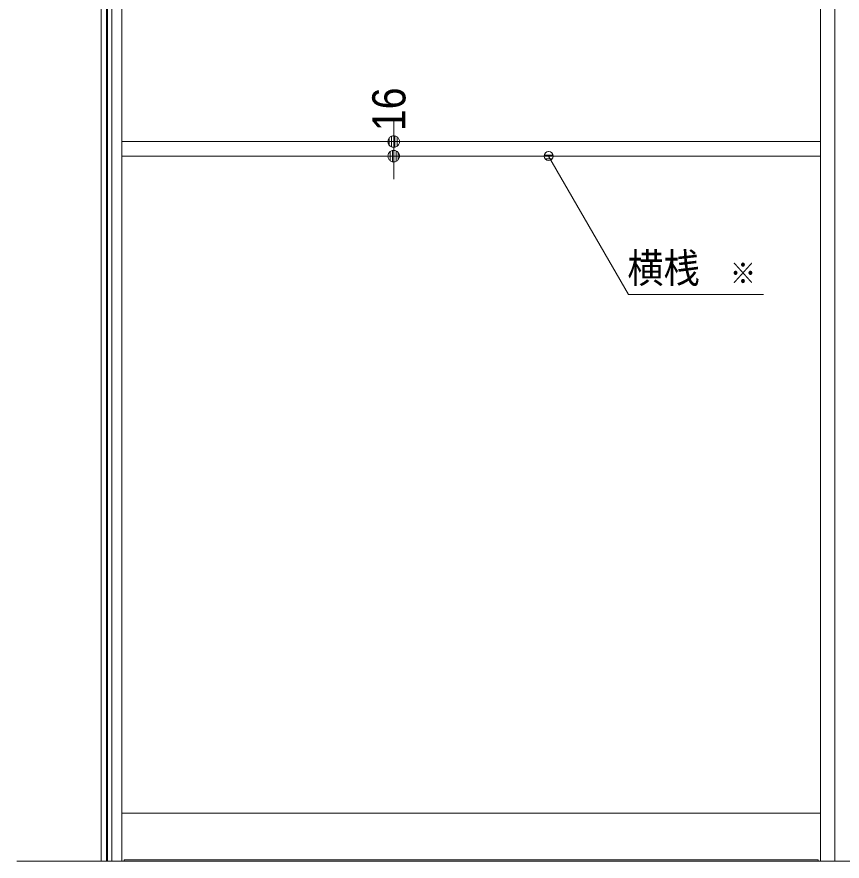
# Model space of a CAD drawing. Units: millimetres, scale not verified. Extents: x -6062 to 6062, y -3045 to 3045.
# Drawn here: x -4816 to -3904, y -2000 to -1068 of the extents above; entities that cross this region are included whole.
import ezdxf
from ezdxf.enums import TextEntityAlignment as Align

# ---------------------------------------------------------------- set-up
doc = ezdxf.new("R2010")
doc.units = ezdxf.units.MM
doc.header["$LTSCALE"] = 20
doc.linetypes.add('DOUBLE_CHAIN1', pattern=[8.8, 5, -1, 0.6, -0.6, 0.6, -1])
for name, color, linetype, lineweight in [('0-0_2寸法-2', 7, 'Continuous', 9), ('0-1_0', 7, 'Continuous', 9), ('0-3_2寸法-3', 7, 'Continuous', 9), ('0-4_3一般', 7, 'Continuous', 9)]:
    doc.layers.add(name, color=color, linetype=linetype, lineweight=lineweight)
doc.styles.add('ＭＳ ゴシック', font='')
doc.styles.add('ＭＳ Ｐゴシック', font='')
doc.styles.get('ＭＳ ゴシック').set_extended_font_data('MS Gothic')
doc.styles.get('ＭＳ Ｐゴシック').set_extended_font_data('MS PGothic')

# ---------------------------------------------------------------- blocks, each defined once
blk = doc.blocks.new('_Dot')
at = {"layer": '0-1_0'}
for p, q in [((-10, 0), (-20, 0)), ((9.78, 2), (-9.78, 2)), ((7.99, 6), (-7.99, 6)), ((9.16, -3.98), (-9.16, -3.98)), ((6, -7.98), (-6, -7.98))]:
    blk.add_line(p, q, dxfattribs=at)
for points in [[(10, 0), (9.92, 1.25), (9.69, 2.49), (9.3, 3.68), (8.76, 4.82), (8.09, 5.88), (7.29, 6.85), (6.37, 7.71), (5.36, 8.44), (4.26, 9.05), (3.09, 9.51), (1.87, 9.82), (0.63, 9.98), (-0.63, 9.98), (-1.87, 9.82), (-3.09, 9.51), (-4.26, 9.05), (-5.36, 8.44), (-6.37, 7.71), (-7.29, 6.85), (-8.09, 5.88), (-8.76, 4.82), (-9.3, 3.68), (-9.69, 2.49), (-9.92, 1.25), (-10, 0), (0, 0)], [(-10, 0), (-9.92, -1.25), (-9.69, -2.49), (-9.3, -3.68), (-8.76, -4.82), (-8.09, -5.88), (-7.29, -6.85), (-6.37, -7.71), (-5.36, -8.44), (-4.26, -9.05), (-3.09, -9.51), (-1.87, -9.82), (-0.63, -9.98), (0.63, -9.98), (1.87, -9.82), (3.09, -9.51), (4.26, -9.05), (5.36, -8.44), (6.37, -7.71), (7.29, -6.85), (8.09, -5.88), (8.76, -4.82), (9.3, -3.68), (9.69, -2.49), (9.92, -1.25), (10, 0), (0, 0)]]:
    blk.add_lwpolyline(points, close=True, dxfattribs=at)
blk = doc.blocks.new('グループ-11')
at = {"layer": '0-4_3一般'}
for p, q in [((-58560, 7000), (-58560, -40000)), ((7360, -40000), (-60560, -40000))]:
    blk.add_line(p, q, dxfattribs=at)
blk = doc.blocks.new('グループ-12')
at = {"layer": '0-4_3一般'}
for p, q in [((-58560, 6840), (-58560, -40000)), ((-58240, 6840), (-58240, -40000)), ((-42820, -40000), (-42820, 6840)), ((-42500, -40000), (-42500, 6840)), ((-42820, -24120), (-58240, -24120)), ((-58240, -24440), (-42820, -24440)), ((-42820, -38940), (-58240, -38940)), ((-42500, -40000), (-58560, -40000)), ((-26440, -40000), (-42500, -40000))]:
    blk.add_line(p, q, dxfattribs=at)
at = {"layer": '0-4_3一般', "linetype": 'DOUBLE_CHAIN1'}
for p, q in [((-58240, -24120), (-58240, -24440)), ((-42820, -24440), (-42820, -24120))]:
    blk.add_line(p, q, dxfattribs=at)
at = {"layer": '0-4_3一般'}
blk.add_lwpolyline([(-26440, 6840), (-42500, 6840), (-42500, -40000)], dxfattribs=at)
blk.add_lwpolyline([(-58190, -39970), (-42870, -39970), (-42870, -40000), (-58190, -40000)], close=True, dxfattribs=at)
blk.add_blockref('グループ-11', (0, 0), dxfattribs=at)
blk = doc.blocks.new('グループ-26')
at = {"layer": '0-4_3一般'}
for p, q in [((-58700, 7000), (-58700, -40000)), ((-58580, 7000), (-58580, -40000)), ((-58460, -40000), (-58460, 7000)), ((-58700, -40000), (-58460, -40000))]:
    blk.add_line(p, q, dxfattribs=at)

msp = doc.modelspace()

# ---------------------------------------------------------------- linework, layer by layer
at = {"layer": '0-0_2寸法-2'}
for p, q in [((-4399.5, -1193.29), (-4399.5, -1180.58)), ((-4399.5, -1206), (-4399.5, -1222)), ((-4379.5, -1206), (-4379.3, -1206)), ((-4379.5, -1222), (-4379.3, -1222)), ((-4399.5, -1234.71), (-4399.5, -1247.42))]:
    msp.add_line(p, q, dxfattribs=at)
at = {"layer": '0-3_2寸法-3'}
for p, q in [((-4228.33, -1217.01), (-4228.67, -1217.01)), ((-4228.33, -1217.01), (-4228.67, -1217.01)), ((-4223.61, -1221.01), (-4233.39, -1221.01)), ((-4224.5, -1225.01), (-4232.5, -1225.01))]:
    msp.add_line(p, q, dxfattribs=at)
msp.add_lwpolyline([(-3991.16, -1374.84), (-4140.26, -1374.84), (-4228.5, -1222)], dxfattribs=at)
msp.add_circle((-4228.5, -1222), 5.01, dxfattribs=at)
msp.add_circle((-4228.5, -1222), 5.01, dxfattribs=at)

# ---------------------------------------------------------------- block references
at = {"layer": '0-0_2寸法-2', "xscale": 0.6356201, "yscale": 0.6356201}
for p, rotation in [((-4399.5, -1206), 270), ((-4399.5, -1222), 90)]:
    msp.add_blockref('_Dot', p, dxfattribs=dict(at, rotation=rotation))
at = {"layer": '0-4_3一般', "xscale": 0.05, "yscale": 0.05}
for name in ['グループ-12', 'グループ-26']:
    msp.add_blockref(name, (-1787.5, 0), dxfattribs=at)

# ---------------------------------------------------------------- texts
at = {"layer": '0-0_2寸法-2', "style": 'ＭＳ Ｐゴシック', "width": 0.9}
msp.add_text('16', height=36.66, rotation=90, dxfattribs=at).set_placement((-4375.53, -1194.33), align=Align.BOTTOM_LEFT)
at = {"layer": '0-3_2寸法-3', "style": 'ＭＳ ゴシック', "width": 0.9}
for s, height, p in [('横桟', 32.55, (-4141.61, -1371.66)), ('※', 23.31, (-4028.26, -1369.88))]:
    msp.add_text(s, height=height, dxfattribs=at).set_placement(p, align=Align.BOTTOM_LEFT)

doc.saveas('drawing.dxf')
